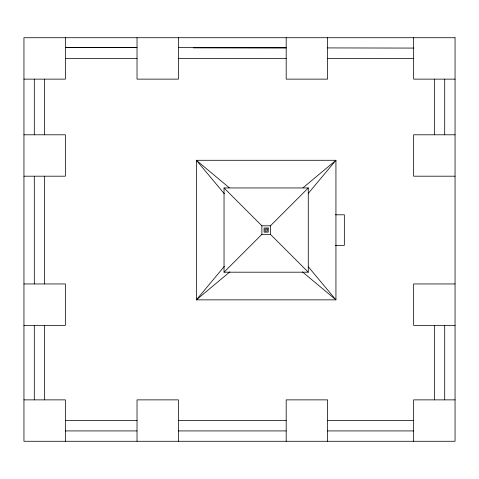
<?xml version="1.0" encoding="UTF-8"?>
<svg xmlns="http://www.w3.org/2000/svg" width="479" height="479" viewBox="0 0 479 479"><rect width="100%" height="100%" fill="white"/><g stroke="black" fill="none" stroke-linecap="round" stroke-linejoin="round"><path stroke-width="0.72" d="M224.328 266.396L196.372 299.854L335.935 299.854L335.935 160.291L196.372 160.291L196.372 299.854L229.83 271.898M308.452 193.187L335.935 160.291L303.039 187.774M224.034 272.192L261.887 234.339L270.419 234.339L308.272 272.192L308.272 187.954L224.034 187.954L224.034 272.192L308.272 272.192M224.034 187.954L261.887 225.807L270.419 225.807L308.272 187.954M65.354 47.553L137.024 47.553L65.354 47.415M193.396 47.84L286.185 47.84L178.428 47.631M65.354 58.432L137.024 58.432M178.428 58.432L286.185 58.432M327.588 58.432L413.646 58.432M23.95 79.131L65.354 79.131L65.354 37.727M455.05 79.131L413.646 79.131L413.646 37.727M23.95 134.791L65.354 134.791L65.354 176.194L23.95 176.194M455.05 134.791L413.646 134.791L413.646 176.194L455.05 176.194M335.426 214.802L344.341 214.802L344.341 245.35L335.426 245.35M23.95 283.951L65.354 283.951L65.354 325.355L23.95 325.355M455.05 283.951L413.646 283.951L413.646 325.355L455.05 325.355M23.95 399.869L65.354 399.869L65.354 441.273M455.05 399.869L413.646 399.869L413.646 441.273M65.354 420.568L137.024 420.568M178.428 420.568L286.185 420.568M327.588 420.568L413.646 420.568M65.354 430.92L137.024 430.92M178.428 430.92L286.185 430.92M327.588 430.92L413.646 430.92M327.588 47.918L413.646 48.08M229.267 187.774L196.372 160.291L224.328 193.756M302.471 271.898L335.935 299.854L308.452 266.959M444.698 79.131L444.698 134.791M444.698 325.355L444.698 399.869M434.351 79.131L434.351 134.791M434.351 325.355L434.351 399.869M327.588 37.727L327.588 79.131L286.185 79.131L286.185 37.727M327.588 441.273L327.588 399.869L286.185 399.869L286.185 441.273M270.419 225.807L270.419 234.339M261.887 225.807L261.887 234.339M178.428 37.727L178.428 79.131L137.024 79.131L137.024 37.727M178.428 441.273L178.428 399.869L137.024 399.869L137.024 441.273M44.649 79.131L44.649 134.791M44.649 176.194L44.649 283.951M44.649 325.355L44.649 399.869M34.302 79.131L34.302 134.791M34.302 176.194L34.302 283.951M34.302 325.355L34.302 399.869M455.05 37.727L23.95 37.727L23.95 441.273L455.05 441.273L455.05 37.727M268.222 228.004L264.085 228.004L264.085 232.141L268.222 232.141L268.222 228.004M267.186 229.04L265.115 229.04L265.115 231.112L267.186 231.112L267.186 229.04"/></g></svg>
